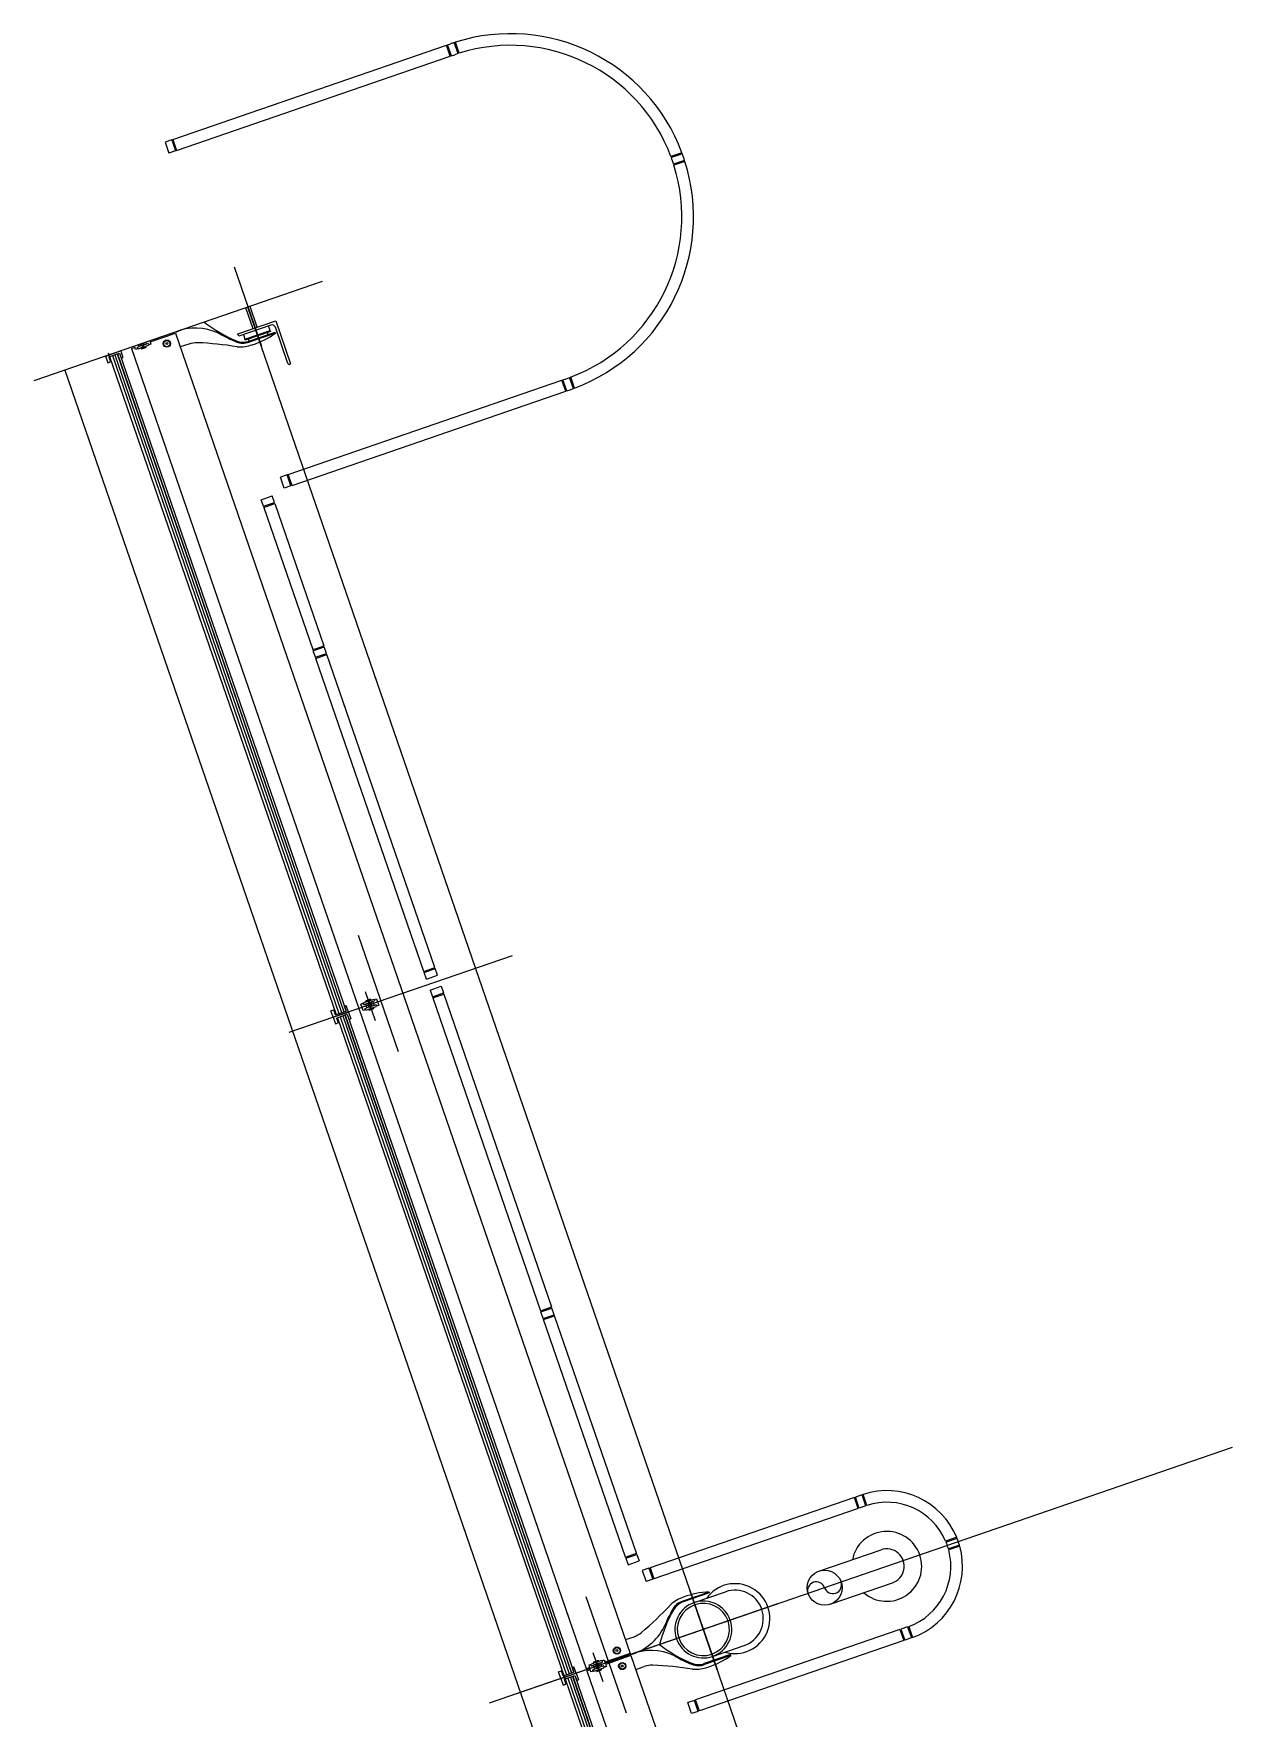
# Model space of a CAD drawing. Extents: x 809434 to 809707, y 818708 to 819364.
# Drawn here: x 809635.12 to 809640.26, y 818774.11 to 818781.34 of the extents above; entities that cross this region are included whole.
import ezdxf

# ---------------------------------------------------------------- set-up
doc = ezdxf.new("R2010")
doc.units = 0
for name, color, linetype in [('Level 2', 7, 'Continuous'), ('MAJ630__', 7, 'Continuous'), ('MAJ640__', 7, 'Continuous'), ('MAJ640__1', 7, 'Continuous'), ('MMH294_S', 7, 'Continuous')]:
    doc.layers.add(name, color=color, linetype=linetype)

msp = doc.modelspace()

# ---------------------------------------------------------------- linework, layer by layer
at = {"layer": 'Level 2'}
for p, q in [((809638.4844, 818774.7417), (809638.7508, 818774.8334)), ((809638.5332, 818774.5999), (809638.7997, 818774.6916))]:
    msp.add_line(p, q, dxfattribs=at)
msp.add_circle((809638.5088, 818774.6708), 0.075, dxfattribs=at)
for centre, radius, start, end in [((809638.7753, 818774.7625), 0.15, 229, 169), ((809638.7753, 818774.7625), 0.075, 288.99964, 109.00049), ((809638.4733, 818774.6586), 0.0375, 19, 199), ((809638.5443, 818774.683), 0.0375, 199, 19), ((809638.124, 818774.5383), 0.15, 253.4229, 144.5771)]:
    msp.add_arc(centre, radius, start, end, dxfattribs=at)
at = {"layer": 'MAJ630__'}
for p, q in [((809635.725, 818780.0527), (809637.6751, 818774.389)), ((809635.424, 818779.9543), (809635.4896, 818779.9769)), ((809635.4388, 818779.9515), (809635.4847, 818779.9673)), ((809635.4847, 818779.9673), (809636.4565, 818777.1449)), ((809635.4847, 818779.9673), (809635.492, 818779.946)), ((809635.4896, 818779.9769), (809635.4993, 818779.9485)), ((809635.2506, 818779.8946), (809639.1574, 818768.5484)), ((809635.424, 818779.9543), (809635.4338, 818779.926)), ((809635.4338, 818779.926), (809635.4461, 818779.9302)), ((809635.4388, 818779.9515), (809635.4461, 818779.9302)), ((809635.4421, 818779.9526), (809636.4139, 818777.1302)), ((809635.492, 818779.946), (809635.4993, 818779.9485)), ((809636.391, 818777.1461), (809636.4033, 818777.1504)), ((809636.4007, 818777.1178), (809636.391, 818777.1461)), ((809636.4106, 818777.1291), (809636.4033, 818777.1504)), ((809636.4492, 818777.1662), (809636.4565, 818777.1687)), ((809636.4565, 818777.1449), (809636.4492, 818777.1662)), ((809636.4663, 818777.1403), (809636.4565, 818777.1687)), ((809636.4007, 818777.1178), (809636.4663, 818777.1403)), ((809636.4007, 818777.1178), (809636.4663, 818777.1403)), ((809636.4007, 818777.1178), (809636.4105, 818777.0894)), ((809636.4105, 818777.0894), (809636.4228, 818777.0936)), ((809636.4106, 818777.1291), (809636.4565, 818777.1449)), ((809636.4155, 818777.1149), (809636.4614, 818777.1307)), ((809636.4155, 818777.1149), (809636.4228, 818777.0936)), ((809636.4188, 818777.1161), (809637.3905, 818774.294)), ((809636.4614, 818777.1307), (809637.4332, 818774.3083)), ((809636.4614, 818777.1307), (809636.4687, 818777.1094)), ((809636.4663, 818777.1403), (809636.476, 818777.112)), ((809636.4687, 818777.1094), (809636.476, 818777.112)), ((809637.949, 818774.6071), (809638.0843, 818774.6536)), ((809638.0285, 818774.3763), (809638.1637, 818774.4229)), ((809637.4259, 818774.3296), (809637.4332, 818774.3321)), ((809637.4332, 818774.3083), (809637.4259, 818774.3296)), ((809637.443, 818774.3038), (809637.4332, 818774.3321)), ((809637.6784, 818774.3795), (809639.6286, 818768.7159)), ((809637.3677, 818774.3096), (809637.38, 818774.3138)), ((809637.3775, 818774.2812), (809637.3677, 818774.3096)), ((809637.3775, 818774.2812), (809637.443, 818774.3038)), ((809637.3775, 818774.2812), (809637.443, 818774.3038)), ((809637.3775, 818774.2812), (809637.3872, 818774.2528)), ((809637.3873, 818774.2925), (809637.38, 818774.3138)), ((809637.3872, 818774.2528), (809637.3995, 818774.2571)), ((809637.3873, 818774.2925), (809637.4332, 818774.3083)), ((809637.3922, 818774.2784), (809637.4381, 818774.2942)), ((809637.3922, 818774.2784), (809637.3995, 818774.2571)), ((809637.3955, 818774.2795), (809638.3673, 818771.4571)), ((809637.4381, 818774.2942), (809637.4454, 818774.2729)), ((809637.4381, 818774.2941), (809638.4099, 818771.4718)), ((809637.443, 818774.3038), (809637.4527, 818774.2754)), ((809637.4454, 818774.2729), (809637.4527, 818774.2754))]:
    msp.add_line(p, q, dxfattribs=at)
for points in [[(809636.0393, 818780.0182), (809636.1521, 818780.0571), (809636.1534, 818780.0531)], [(809635.7821, 818780.0062), (809635.7453, 818779.9936)], [(809638.013, 818774.6524), (809638.0144, 818774.6485), (809637.9016, 818774.6096)], [(809637.6548, 818774.4481), (809637.6916, 818774.4608)], [(809637.6987, 818774.3204), (809637.7356, 818774.3331)], [(809638.1068, 818774.38), (809638.1055, 818774.384), (809637.9927, 818774.3451)]]:
    msp.add_lwpolyline(points, dxfattribs=at)
for centre, radius, start, end in [((809636.1973, 818780.5416), 0.5628, 231.63214, 248.03764), ((809635.9533, 818780.3271), 0.3393, 287.29394, 306.13928), ((809635.8147, 818779.9117), 0.1, 87.92155, 109), ((809635.7697, 818778.6723), 1.3402, 80.57421, 87.92155), ((809636.0148, 818780.0891), 0.075, 248.03764, 289), ((809635.9925, 818780.0141), 0.02, 260.57421, 267.60393), ((809635.9989, 818780.1664), 0.1724, 267.60393, 288.72489), ((809637.961, 818774.468), 0.1724, 109.2751, 130.39607), ((809638.024, 818774.3133), 0.3393, 91.86071, 110.70605), ((809638.124, 818774.5383), 0.122, 19, 109), ((809636.8606, 818775.5043), 1.3402, 310.07845, 317.42579), ((809638.3483, 818774.2945), 0.5628, 149.96236, 166.36786), ((809637.8622, 818774.584), 0.02, 130.39607, 137.42579), ((809637.926, 818774.5387), 0.075, 109, 149.96236), ((809637.9888, 818774.4917), 0.122, 19, 199), ((809637.9888, 818774.4917), 0.112, 19, 199), ((809638.124, 818774.5383), 0.122, 289, 19), ((809637.659, 818774.5553), 0.1, 289, 310.07845), ((809637.9888, 818774.4917), 0.122, 199, 19), ((809637.9888, 818774.4917), 0.112, 199, 19), ((809638.1507, 818774.8684), 0.5628, 231.63214, 248.03764), ((809637.7681, 818774.2386), 0.1, 87.92155, 109), ((809637.7231, 818772.9992), 1.3402, 80.57421, 87.92155), ((809637.9682, 818774.416), 0.075, 248.03764, 289), ((809637.9523, 818774.4933), 0.1724, 267.60393, 288.72489), ((809637.9067, 818774.654), 0.3393, 287.29394, 306.13928), ((809637.9459, 818774.341), 0.02, 260.57421, 267.60393)]:
    msp.add_arc(centre, radius, start, end, dxfattribs=at)
msp.add_open_spline([(809637.5517, 818774.3584), (809637.5517, 818774.3584), (809637.5517, 818774.3584), (809637.5518, 818774.3584), (809637.5518, 818774.3584), (809637.5519, 818774.3583), (809637.552, 818774.3583), (809637.552, 818774.3583), (809637.552, 818774.3583), (809637.5521, 818774.3582), (809637.5521, 818774.3582), (809637.5522, 818774.3582), (809637.5522, 818774.3581), (809637.5523, 818774.3581), (809637.5523, 818774.358), (809637.5523, 818774.358)], degree=3, dxfattribs=at)
at = {"layer": 'MAJ640__'}
for p, q in [((809635.9758, 818780.3377), (809636.0932, 818779.9968)), ((809636.0574, 818780.0717), (809636.0264, 818780.1617)), ((809636.0753, 818780.0779), (809636.0443, 818780.1679)), ((809635.6163, 818780.0152), (809635.725, 818780.0527)), ((809636.118, 818780.0548), (809636.1209, 818780.0463)), ((809635.5359, 818779.9875), (809635.5501, 818779.9924)), ((809635.5359, 818779.9875), (809637.486, 818774.3239)), ((809635.5534, 818779.983), (809635.5501, 818779.9924)), ((809635.5638, 818779.9866), (809635.5534, 818779.983)), ((809635.5613, 818779.9923), (809635.5689, 818779.995)), ((809635.5649, 818779.9856), (809635.6088, 818780.0008)), ((809635.5997, 818780.0056), (809635.5689, 818779.995)), ((809635.598, 818779.996), (809635.5763, 818779.9885)), ((809635.5773, 818779.9857), (809635.5763, 818779.9885)), ((809635.599, 818779.9932), (809635.5773, 818779.9857)), ((809635.5785, 818779.985), (809635.5773, 818779.9857)), ((809635.5779, 818779.9901), (809635.578, 818779.9896)), ((809635.5787, 818779.9893), (809635.578, 818779.9896)), ((809635.5785, 818779.985), (809635.5984, 818779.9919)), ((809635.5957, 818779.9952), (809635.596, 818779.9958)), ((809635.5958, 818779.9963), (809635.596, 818779.9958)), ((809635.599, 818779.9932), (809635.598, 818779.996)), ((809635.5984, 818779.9919), (809635.599, 818779.9932)), ((809635.6075, 818780.0082), (809635.5999, 818780.0056)), ((809635.6195, 818780.0058), (809635.6091, 818780.0022)), ((809635.6163, 818780.0152), (809635.6195, 818780.0058)), ((809636.0406, 818780.0187), (809636.0377, 818780.0271)), ((809635.4537, 818779.9566), (809636.4255, 818777.1342)), ((809635.465, 818779.9605), (809636.4369, 818777.1381)), ((809635.4745, 818779.9638), (809636.4463, 818777.1414)), ((809635.4752, 818779.964), (809636.447, 818777.1416)), ((809636.5307, 818777.1784), (809636.5203, 818777.1748)), ((809636.5301, 818777.1464), (809636.5203, 818777.1748)), ((809636.5405, 818777.15), (809636.5301, 818777.1464)), ((809636.538, 818777.1558), (809636.5456, 818777.1584)), ((809636.5707, 818777.1855), (809636.5399, 818777.1749)), ((809636.5408, 818777.1874), (809636.5625, 818777.1949)), ((809636.5414, 818777.1887), (809636.5408, 818777.1874)), ((809636.5418, 818777.1846), (809636.5408, 818777.1874)), ((809636.5613, 818777.1955), (809636.5414, 818777.1887)), ((809636.5416, 818777.1491), (809636.5855, 818777.1642)), ((809636.5418, 818777.1846), (809636.5635, 818777.1921)), ((809636.5437, 818777.1852), (809636.544, 818777.1843)), ((809636.5764, 818777.169), (809636.5456, 818777.1584)), ((809636.5747, 818777.1594), (809636.553, 818777.1519)), ((809636.554, 818777.1491), (809636.553, 818777.1519)), ((809636.5757, 818777.1566), (809636.554, 818777.1491)), ((809636.5552, 818777.1485), (809636.554, 818777.1491)), ((809636.5546, 818777.1535), (809636.5547, 818777.1531)), ((809636.5554, 818777.1528), (809636.5547, 818777.1531)), ((809636.5552, 818777.1485), (809636.5751, 818777.1553)), ((809636.5613, 818777.1955), (809636.5625, 818777.1949)), ((809636.5616, 818777.1914), (809636.5619, 818777.1905)), ((809636.5635, 818777.1921), (809636.5625, 818777.1949)), ((809636.5709, 818777.1856), (809636.5785, 818777.1882)), ((809636.5724, 818777.1586), (809636.5727, 818777.1593)), ((809636.5725, 818777.1597), (809636.5727, 818777.1593)), ((809636.5757, 818777.1566), (809636.5747, 818777.1594)), ((809636.5751, 818777.1553), (809636.5757, 818777.1566)), ((809636.576, 818777.194), (809636.5865, 818777.1976)), ((809636.5842, 818777.1717), (809636.5766, 818777.1691)), ((809636.5962, 818777.1692), (809636.5858, 818777.1656)), ((809636.5865, 818777.1976), (809636.5962, 818777.1692)), ((809636.4304, 818777.12), (809637.4022, 818774.2977)), ((809636.4417, 818777.1239), (809637.4136, 818774.3016)), ((809636.4512, 818777.1272), (809637.423, 818774.3048)), ((809636.4519, 818777.1274), (809637.4237, 818774.3051)), ((809637.486, 818774.3239), (809637.5003, 818774.3288)), ((809637.5074, 818774.3418), (809637.497, 818774.3382)), ((809637.497, 818774.3382), (809637.5003, 818774.3288)), ((809637.5474, 818774.349), (809637.5166, 818774.3384)), ((809637.5175, 818774.3508), (809637.5392, 818774.3583)), ((809637.5181, 818774.3521), (809637.5175, 818774.3508)), ((809637.5185, 818774.348), (809637.5175, 818774.3508)), ((809637.538, 818774.359), (809637.5181, 818774.3521)), ((809637.5183, 818774.3125), (809637.5622, 818774.3277)), ((809637.5185, 818774.348), (809637.5402, 818774.3555)), ((809637.5204, 818774.3487), (809637.5207, 818774.3477)), ((809637.5531, 818774.3324), (809637.5223, 818774.3218)), ((809637.538, 818774.359), (809637.5392, 818774.3583)), ((809637.5383, 818774.3548), (809637.5387, 818774.3539)), ((809637.5402, 818774.3555), (809637.5392, 818774.3583)), ((809637.5476, 818774.349), (809637.5552, 818774.3517)), ((809637.5528, 818774.3574), (809637.5632, 818774.361)), ((809637.5609, 818774.3351), (809637.5533, 818774.3325)), ((809637.5729, 818774.3327), (809637.5625, 818774.3291)), ((809637.5632, 818774.361), (809637.5664, 818774.3516)), ((809637.6751, 818774.389), (809637.5664, 818774.3516)), ((809637.6784, 818774.3795), (809637.5697, 818774.3421)), ((809637.5697, 818774.3421), (809637.5729, 818774.3327)), ((809637.4071, 818774.2835), (809638.3789, 818771.4611)), ((809637.4184, 818774.2874), (809638.3903, 818771.465)), ((809637.4279, 818774.2906), (809638.3997, 818771.4683)), ((809637.4286, 818774.2909), (809638.4004, 818771.4685)), ((809637.4893, 818774.3144), (809637.5035, 818774.3193)), ((809637.4893, 818774.3144), (809639.4395, 818768.6508)), ((809637.5068, 818774.3099), (809637.5035, 818774.3193)), ((809637.5172, 818774.3135), (809637.5068, 818774.3099)), ((809637.5148, 818774.3192), (809637.5223, 818774.3218)), ((809637.5515, 818774.3229), (809637.5297, 818774.3154)), ((809637.5307, 818774.3126), (809637.5297, 818774.3154)), ((809637.5524, 818774.32), (809637.5307, 818774.3126)), ((809637.532, 818774.3119), (809637.5307, 818774.3126)), ((809637.5313, 818774.317), (809637.5314, 818774.3165)), ((809637.5321, 818774.3162), (809637.5314, 818774.3165)), ((809637.532, 818774.3119), (809637.5518, 818774.3188)), ((809637.5491, 818774.3221), (809637.5494, 818774.3227)), ((809637.5492, 818774.3232), (809637.5494, 818774.3227)), ((809637.5524, 818774.32), (809637.5515, 818774.3229)), ((809637.5518, 818774.3188), (809637.5524, 818774.32))]:
    msp.add_line(p, q, dxfattribs=at)
for points in [[(809635.9959, 818780.04), (809635.9926, 818780.0494), (809636.1543, 818780.1051), (809636.2179, 818779.9206), (809636.2131, 818779.919)], [(809636.134, 818780.0875), (809635.9959, 818780.04)], [(809636.0157, 818780.0468), (809636.0226, 818780.0267), (809636.1304, 818780.0638), (809636.1235, 818780.0839)], [(809636.1534, 818780.0531), (809636.0406, 818780.0142)], [(809636.2068, 818779.9221), (809636.153, 818780.0782)], [(809636.575, 818777.1949), (809636.531, 818777.1798)], [(809638.013, 818774.6524), (809637.9002, 818774.6136)], [(809637.5517, 818774.3584), (809637.5077, 818774.3432)], [(809638.1068, 818774.38), (809637.994, 818774.3411)]]:
    msp.add_lwpolyline(points, dxfattribs=at)
msp.add_lwpolyline([(809636.1304, 818780.0638), (809636.1319, 818780.0596), (809636.0241, 818780.0225), (809636.0226, 818780.0267)], close=True, dxfattribs=at)
for centre, radius in [((809635.6875, 818780.008), 0.0155), ((809635.6875, 818780.008), 0.0135), ((809635.6875, 818780.008), 0.0042), ((809636.5583, 818777.172), 0.006), ((809637.6181, 818774.4011), 0.0155), ((809637.6181, 818774.4011), 0.0135), ((809637.6181, 818774.4011), 0.0042), ((809637.6409, 818774.3349), 0.0155), ((809637.6409, 818774.3349), 0.0135), ((809637.6409, 818774.3349), 0.0042)]:
    msp.add_circle(centre, radius, dxfattribs=at)
for centre, radius, start, end in [((809635.8109, 818779.844), 0.2307, 64.76877, 112.32268), ((809635.661, 818780.2795), 0.2307, 285.67731, 292.32268), ((809635.9028, 818780.0337), 0.02, 59.89592, 71.32459), ((809636.1973, 818780.5416), 0.567, 239.89592, 248.03764), ((809636.1388, 818780.0733), 0.015, 19, 109), ((809635.5816, 818780.0086), 0.0095, 198.99991, 252.81736), ((809635.5816, 818780.0086), 0.006, 198.99986, 19.00013), ((809635.5816, 818780.0086), 0.0109, 281.1265, 296.87349), ((809635.5816, 818780.0086), 0.0095, 326.69488, 19.00008), ((809636.0148, 818780.0891), 0.0792, 248.03764, 289), ((809636.2115, 818779.9237), 0.005, 199, 289), ((809636.5583, 818777.172), 0.0095, 145.18264, 252.81736), ((809636.5583, 818777.172), 0.0109, 101.1265, 116.87349), ((809636.5583, 818777.172), 0.0109, 281.1265, 296.87349), ((809636.5583, 818777.172), 0.0095, 326.69488, 71.30512), ((809638.3483, 818774.2945), 0.567, 149.96236, 158.10407), ((809637.926, 818774.5387), 0.0792, 109, 149.96236), ((809637.6144, 818774.6063), 0.2307, 285.67731, 333.23123), ((809637.8036, 818774.5134), 0.02, 326.67541, 338.10407), ((809637.7643, 818774.1709), 0.2307, 64.76877, 112.32268), ((809637.535, 818774.3354), 0.0095, 145.18264, 198.99991), ((809637.535, 818774.3354), 0.0095, 198.99991, 252.81736), ((809637.535, 818774.3354), 0.006, 19.00013, 198.99986), ((809637.535, 818774.3354), 0.006, 198.99986, 19.00013), ((809637.535, 818774.3354), 0.0109, 101.1265, 116.87349), ((809637.535, 818774.3354), 0.0095, 19.00008, 71.30512), ((809637.535, 818774.3354), 0.0095, 326.69488, 19.00008), ((809637.7643, 818774.1709), 0.2307, 105.67731, 112.32268), ((809637.6144, 818774.6063), 0.2307, 285.67731, 292.32268), ((809637.8562, 818774.3606), 0.02, 59.89592, 71.32459), ((809638.1507, 818774.8684), 0.567, 239.89592, 248.03764), ((809637.9682, 818774.416), 0.0792, 248.03764, 289), ((809637.535, 818774.3354), 0.0109, 281.1265, 296.87349)]:
    msp.add_arc(centre, radius, start, end, dxfattribs=at)
for points, degree in [([(809635.561, 818779.9916), (809635.561, 818779.9916), (809635.561, 818779.9916), (809635.5609, 818779.9917), (809635.5609, 818779.9918), (809635.561, 818779.992), (809635.561, 818779.9921), (809635.5611, 818779.9922), (809635.5611, 818779.9922), (809635.5612, 818779.9923), (809635.5613, 818779.9923), (809635.5613, 818779.9923), (809635.5613, 818779.9923), (809635.5613, 818779.9923)], 3), ([(809635.561, 818779.9916), (809635.561, 818779.9916), (809635.561, 818779.9915), (809635.561, 818779.9915), (809635.561, 818779.9915), (809635.561, 818779.9914), (809635.561, 818779.9914), (809635.561, 818779.9914)], 3), ([(809635.5642, 818779.986), (809635.5638, 818779.9865), (809635.5634, 818779.987), (809635.5628, 818779.988), (809635.5625, 818779.9885), (809635.5619, 818779.9895), (809635.5617, 818779.9899), (809635.5613, 818779.9908), (809635.5612, 818779.9911), (809635.561, 818779.9914)], 3), ([(809635.5649, 818779.9856), (809635.5648, 818779.9856), (809635.5648, 818779.9856), (809635.5647, 818779.9856), (809635.5647, 818779.9856), (809635.5646, 818779.9857), (809635.5646, 818779.9857), (809635.5645, 818779.9857), (809635.5645, 818779.9857), (809635.5644, 818779.9858), (809635.5644, 818779.9858), (809635.5643, 818779.9858), (809635.5643, 818779.9859), (809635.5642, 818779.9859), (809635.5642, 818779.986), (809635.5642, 818779.986)], 3), ([(809635.5651, 818780.0029), (809635.5655, 818780.0019), (809635.5659, 818780.0009), (809635.5668, 818779.9989), (809635.5673, 818779.998), (809635.5681, 818779.9967), (809635.5684, 818779.9962), (809635.5687, 818779.9956), (809635.5688, 818779.9953), (809635.5689, 818779.9951), (809635.5689, 818779.995), (809635.5689, 818779.995)], 3), ([(809635.5785, 818779.9996), (809635.5787, 818779.9995), (809635.5789, 818779.9994), (809635.5793, 818779.9993), (809635.5795, 818779.9992), (809635.5798, 818779.9991), (809635.5799, 818779.9991), (809635.5799, 818779.9991), (809635.58, 818779.9991), (809635.58, 818779.9991)], 3), ([(809635.58, 818779.9991), (809635.5817, 818779.9985), (809635.5837, 818779.9978)], 2), ([(809635.5865, 818779.9988), (809635.5876, 818780.0005), (809635.5886, 818780.002)], 2), ([(809635.5886, 818780.002), (809635.5886, 818780.0021), (809635.5887, 818780.0021), (809635.5887, 818780.0022), (809635.5888, 818780.0022), (809635.5889, 818780.0025), (809635.589, 818780.0026), (809635.5893, 818780.003), (809635.5894, 818780.0032), (809635.5895, 818780.0033)], 3), ([(809635.5999, 818780.0056), (809635.5999, 818780.0056), (809635.5999, 818780.0056), (809635.5998, 818780.0058), (809635.5997, 818780.006), (809635.5996, 818780.0066), (809635.5996, 818780.007), (809635.5994, 818780.0082), (809635.5992, 818780.0092), (809635.5988, 818780.0115), (809635.5985, 818780.0127), (809635.5981, 818780.014), (809635.598, 818780.0141), (809635.598, 818780.0142)], 3), ([(809635.5999, 818780.0056), (809635.5998, 818780.0056), (809635.5998, 818780.0056), (809635.5997, 818780.0056)], 2), ([(809635.6075, 818780.0082), (809635.6075, 818780.0082), (809635.6075, 818780.0082), (809635.6075, 818780.0082), (809635.6075, 818780.0082), (809635.6076, 818780.0083), (809635.6077, 818780.0083), (809635.6078, 818780.0083), (809635.6079, 818780.0082), (809635.608, 818780.0082), (809635.6081, 818780.0081), (809635.6082, 818780.008), (809635.6082, 818780.0079), (809635.6082, 818780.0079)], 3), ([(809635.6083, 818780.0077), (809635.6083, 818780.0077), (809635.6083, 818780.0077), (809635.6083, 818780.0078), (809635.6082, 818780.0078), (809635.6082, 818780.0078), (809635.6082, 818780.0078), (809635.6082, 818780.0079)], 3), ([(809635.6083, 818780.0077), (809635.6084, 818780.0073), (809635.6085, 818780.007), (809635.6087, 818780.0061), (809635.6088, 818780.0056), (809635.6089, 818780.0045), (809635.609, 818780.0039), (809635.6091, 818780.0027), (809635.6091, 818780.0021), (809635.6091, 818780.0015)], 3), ([(809635.6091, 818780.0015), (809635.6091, 818780.0014), (809635.6091, 818780.0014), (809635.6091, 818780.0013), (809635.6091, 818780.0012), (809635.6091, 818780.0011), (809635.6091, 818780.0011), (809635.609, 818780.0011), (809635.609, 818780.001), (809635.609, 818780.001), (809635.609, 818780.0009), (809635.609, 818780.0009), (809635.6089, 818780.0008), (809635.6089, 818780.0008), (809635.6089, 818780.0008), (809635.6088, 818780.0008)], 3), ([(809636.5307, 818777.1791), (809636.5307, 818777.1791), (809636.5307, 818777.1792), (809636.5307, 818777.1793), (809636.5307, 818777.1793), (809636.5307, 818777.1794), (809636.5307, 818777.1794), (809636.5308, 818777.1795), (809636.5308, 818777.1795), (809636.5308, 818777.1796), (809636.5308, 818777.1796), (809636.5309, 818777.1797), (809636.5309, 818777.1797), (809636.5309, 818777.1798), (809636.531, 818777.1798), (809636.531, 818777.1798)], 3), ([(809636.5315, 818777.1729), (809636.5314, 818777.1732), (809636.5313, 818777.1736), (809636.5311, 818777.1744), (809636.531, 818777.175), (809636.5309, 818777.1761), (809636.5308, 818777.1767), (809636.5307, 818777.1778), (809636.5307, 818777.1785), (809636.5307, 818777.1791)], 3), ([(809636.5315, 818777.1729), (809636.5315, 818777.1729), (809636.5315, 818777.1729), (809636.5316, 818777.1728), (809636.5316, 818777.1728), (809636.5316, 818777.1727), (809636.5316, 818777.1727), (809636.5316, 818777.1727)], 3), ([(809636.5323, 818777.1723), (809636.5323, 818777.1723), (809636.5323, 818777.1723), (809636.5323, 818777.1723), (809636.5323, 818777.1723), (809636.5322, 818777.1723), (809636.5321, 818777.1723), (809636.532, 818777.1723), (809636.532, 818777.1723), (809636.5318, 818777.1724), (809636.5318, 818777.1724), (809636.5316, 818777.1726), (809636.5316, 818777.1726), (809636.5316, 818777.1727)], 3), ([(809636.5323, 818777.1723), (809636.533, 818777.1726), (809636.5336, 818777.1728), (809636.5352, 818777.1733), (809636.5362, 818777.1737), (809636.5377, 818777.1742), (809636.5383, 818777.1744), (809636.5393, 818777.1747), (809636.5396, 818777.1748), (809636.5399, 818777.1749)], 3), ([(809636.5323, 818777.1723), (809636.5332, 818777.1726), (809636.5341, 818777.1729), (809636.535, 818777.1732), (809636.5362, 818777.1737), (809636.5375, 818777.1741), (809636.5388, 818777.1746), (809636.5392, 818777.1747), (809636.5396, 818777.1748), (809636.5399, 818777.1749)], 3), ([(809636.5377, 818777.155), (809636.5377, 818777.1551), (809636.5377, 818777.1551), (809636.5376, 818777.1552), (809636.5376, 818777.1553), (809636.5377, 818777.1554), (809636.5377, 818777.1555), (809636.5378, 818777.1556), (809636.5378, 818777.1557), (809636.5379, 818777.1557), (809636.538, 818777.1558), (809636.538, 818777.1558), (809636.538, 818777.1558), (809636.538, 818777.1558)], 3), ([(809636.5377, 818777.155), (809636.5377, 818777.155), (809636.5377, 818777.155), (809636.5377, 818777.155), (809636.5377, 818777.1549), (809636.5377, 818777.1549), (809636.5377, 818777.1549), (809636.5377, 818777.1548)], 3), ([(809636.5409, 818777.1495), (809636.5405, 818777.1499), (809636.5401, 818777.1504), (809636.5395, 818777.1514), (809636.5392, 818777.1519), (809636.5386, 818777.1529), (809636.5384, 818777.1534), (809636.538, 818777.1542), (809636.5379, 818777.1545), (809636.5377, 818777.1548)], 3), ([(809636.5399, 818777.1749), (809636.5399, 818777.1749), (809636.54, 818777.1749), (809636.54, 818777.1748), (809636.5401, 818777.1746), (809636.5402, 818777.174), (809636.5403, 818777.1736), (809636.5404, 818777.1724), (809636.5406, 818777.1713), (809636.541, 818777.1691), (809636.5413, 818777.1679), (809636.5421, 818777.1656), (809636.5425, 818777.1645), (809636.5435, 818777.1624), (809636.544, 818777.1614), (809636.5448, 818777.1601), (809636.5451, 818777.1596), (809636.5454, 818777.159), (809636.5455, 818777.1588), (809636.5456, 818777.1585), (809636.5456, 818777.1585), (809636.5456, 818777.1584)], 3), ([(809636.5416, 818777.1491), (809636.5415, 818777.1491), (809636.5415, 818777.1491), (809636.5414, 818777.1491), (809636.5414, 818777.1491), (809636.5413, 818777.1491), (809636.5413, 818777.1491), (809636.5412, 818777.1492), (809636.5412, 818777.1492), (809636.5411, 818777.1492), (809636.5411, 818777.1492), (809636.541, 818777.1493), (809636.541, 818777.1493), (809636.5409, 818777.1494), (809636.5409, 818777.1494), (809636.5409, 818777.1495)], 3), ([(809636.5512, 818777.1785), (809636.5512, 818777.1785), (809636.5512, 818777.1785), (809636.5511, 818777.1784), (809636.551, 818777.1783), (809636.5509, 818777.1781), (809636.5508, 818777.1779), (809636.5505, 818777.1776), (809636.5504, 818777.1774), (809636.5503, 818777.1772)], 3), ([(809636.5533, 818777.1818), (809636.5522, 818777.18), (809636.5512, 818777.1785)], 2), ([(809636.5552, 818777.163), (809636.5554, 818777.1629), (809636.5556, 818777.1629), (809636.556, 818777.1627), (809636.5562, 818777.1627), (809636.5565, 818777.1626), (809636.5566, 818777.1625), (809636.5566, 818777.1625), (809636.5567, 818777.1625), (809636.5567, 818777.1625)], 3), ([(809636.5598, 818777.1815), (809636.5581, 818777.1821), (809636.5561, 818777.1827)], 2), ([(809636.5567, 818777.1625), (809636.5584, 818777.1619), (809636.5604, 818777.1613)], 2), ([(809636.5613, 818777.181), (809636.5611, 818777.1811), (809636.5609, 818777.1811), (809636.5605, 818777.1813), (809636.5603, 818777.1813), (809636.56, 818777.1814), (809636.56, 818777.1815), (809636.5599, 818777.1815), (809636.5598, 818777.1815), (809636.5598, 818777.1815)], 3), ([(809636.5632, 818777.1622), (809636.5643, 818777.164), (809636.5653, 818777.1655)], 2), ([(809636.5653, 818777.1655), (809636.5654, 818777.1655), (809636.5654, 818777.1655), (809636.5654, 818777.1656), (809636.5655, 818777.1657), (809636.5656, 818777.1659), (809636.5657, 818777.1661), (809636.566, 818777.1664), (809636.5661, 818777.1666), (809636.5662, 818777.1668)], 3), ([(809636.5707, 818777.1855), (809636.5708, 818777.1856), (809636.5708, 818777.1856), (809636.5709, 818777.1856)], 2), ([(809636.5707, 818777.1855), (809636.5708, 818777.1856), (809636.5708, 818777.1856), (809636.5709, 818777.1856)], 2), ([(809636.5766, 818777.1691), (809636.5766, 818777.1691), (809636.5766, 818777.1691), (809636.5765, 818777.1692), (809636.5764, 818777.1694), (809636.5763, 818777.17), (809636.5763, 818777.1704), (809636.5761, 818777.1717), (809636.5759, 818777.1727), (809636.5755, 818777.1749), (809636.5752, 818777.1761), (809636.5744, 818777.1784), (809636.574, 818777.1796), (809636.573, 818777.1816), (809636.5725, 818777.1826), (809636.5717, 818777.1839), (809636.5714, 818777.1844), (809636.5711, 818777.185), (809636.571, 818777.1852), (809636.5709, 818777.1855), (809636.5709, 818777.1855), (809636.5709, 818777.1856)], 3), ([(809636.575, 818777.1949), (809636.575, 818777.1949), (809636.575, 818777.195), (809636.5751, 818777.1949), (809636.5751, 818777.1949), (809636.5752, 818777.1949), (809636.5752, 818777.1949), (809636.5753, 818777.1948), (809636.5753, 818777.1948), (809636.5754, 818777.1948), (809636.5754, 818777.1948), (809636.5755, 818777.1947), (809636.5755, 818777.1947), (809636.5756, 818777.1946), (809636.5756, 818777.1946), (809636.5756, 818777.1945)], 3), ([(809636.5756, 818777.1945), (809636.576, 818777.1941), (809636.5764, 818777.1936), (809636.577, 818777.1926), (809636.5773, 818777.1921), (809636.5779, 818777.1911), (809636.5781, 818777.1906), (809636.5785, 818777.1898), (809636.5786, 818777.1895), (809636.5788, 818777.1892)], 3), ([(809636.5766, 818777.1691), (809636.5765, 818777.169), (809636.5765, 818777.169), (809636.5764, 818777.169)], 2), ([(809636.5788, 818777.189), (809636.5789, 818777.1889), (809636.5789, 818777.1889), (809636.5789, 818777.1888), (809636.5789, 818777.1887), (809636.5788, 818777.1886), (809636.5788, 818777.1885), (809636.5787, 818777.1884), (809636.5787, 818777.1883), (809636.5786, 818777.1883), (809636.5785, 818777.1882), (809636.5785, 818777.1882), (809636.5785, 818777.1882), (809636.5785, 818777.1882)], 3), ([(809636.5788, 818777.189), (809636.5788, 818777.189), (809636.5788, 818777.189), (809636.5788, 818777.189), (809636.5788, 818777.1891), (809636.5788, 818777.1891), (809636.5788, 818777.1892), (809636.5788, 818777.1892)], 3), ([(809636.5842, 818777.1717), (809636.5842, 818777.1717), (809636.5842, 818777.1717), (809636.5842, 818777.1717), (809636.5842, 818777.1717), (809636.5843, 818777.1717), (809636.5844, 818777.1717), (809636.5845, 818777.1717), (809636.5846, 818777.1717), (809636.5847, 818777.1716), (809636.5848, 818777.1716), (809636.5849, 818777.1714), (809636.5849, 818777.1714), (809636.5849, 818777.1713)], 3), ([(809636.585, 818777.1711), (809636.585, 818777.1711), (809636.585, 818777.1712), (809636.585, 818777.1712), (809636.585, 818777.1712), (809636.5849, 818777.1713), (809636.5849, 818777.1713), (809636.5849, 818777.1713)], 3), ([(809636.585, 818777.1711), (809636.5851, 818777.1708), (809636.5852, 818777.1704), (809636.5854, 818777.1696), (809636.5855, 818777.169), (809636.5857, 818777.1679), (809636.5857, 818777.1673), (809636.5858, 818777.1662), (809636.5858, 818777.1656), (809636.5858, 818777.1649)], 3), ([(809636.5858, 818777.1649), (809636.5858, 818777.1649), (809636.5858, 818777.1648), (809636.5858, 818777.1647), (809636.5858, 818777.1647), (809636.5858, 818777.1646), (809636.5858, 818777.1646), (809636.5858, 818777.1645), (809636.5857, 818777.1645), (809636.5857, 818777.1644), (809636.5857, 818777.1644), (809636.5857, 818777.1643), (809636.5856, 818777.1643), (809636.5856, 818777.1642), (809636.5856, 818777.1642), (809636.5855, 818777.1642)], 3), ([(809637.5074, 818774.3425), (809637.5074, 818774.3426), (809637.5074, 818774.3426), (809637.5074, 818774.3427), (809637.5074, 818774.3428), (809637.5074, 818774.3429), (809637.5074, 818774.3429), (809637.5075, 818774.343), (809637.5075, 818774.343), (809637.5075, 818774.343), (809637.5075, 818774.3431), (809637.5076, 818774.3431), (809637.5076, 818774.3432), (809637.5076, 818774.3432), (809637.5077, 818774.3432), (809637.5077, 818774.3432)], 3), ([(809637.5082, 818774.3364), (809637.5081, 818774.3367), (809637.508, 818774.337), (809637.5078, 818774.3379), (809637.5077, 818774.3384), (809637.5076, 818774.3395), (809637.5075, 818774.3401), (809637.5074, 818774.3413), (809637.5074, 818774.3419), (809637.5074, 818774.3425)], 3), ([(809637.5082, 818774.3364), (809637.5082, 818774.3363), (809637.5082, 818774.3363), (809637.5083, 818774.3362), (809637.5083, 818774.3362), (809637.5083, 818774.3362), (809637.5083, 818774.3362), (809637.5083, 818774.3362)], 3), ([(809637.5091, 818774.3358), (809637.5091, 818774.3358), (809637.5091, 818774.3358), (809637.509, 818774.3358), (809637.509, 818774.3358), (809637.5089, 818774.3357), (809637.5089, 818774.3357), (809637.5087, 818774.3358), (809637.5087, 818774.3358), (809637.5085, 818774.3358), (809637.5085, 818774.3359), (809637.5084, 818774.336), (809637.5083, 818774.3361), (809637.5083, 818774.3362)], 3), ([(809637.5091, 818774.3358), (809637.5097, 818774.336), (809637.5103, 818774.3362), (809637.5119, 818774.3368), (809637.5129, 818774.3371), (809637.5144, 818774.3376), (809637.515, 818774.3378), (809637.516, 818774.3382), (809637.5163, 818774.3383), (809637.5166, 818774.3384)], 3), ([(809637.5091, 818774.3358), (809637.5099, 818774.3361), (809637.5108, 818774.3364), (809637.5117, 818774.3367), (809637.5129, 818774.3371), (809637.5142, 818774.3376), (809637.5155, 818774.338), (809637.5159, 818774.3381), (809637.5163, 818774.3383), (809637.5166, 818774.3384)], 3), ([(809637.5166, 818774.3384), (809637.5167, 818774.3384), (809637.5167, 818774.3384), (809637.5167, 818774.3382), (809637.5168, 818774.338), (809637.5169, 818774.3374), (809637.517, 818774.337), (809637.5171, 818774.3358), (809637.5173, 818774.3348), (809637.5177, 818774.3325), (809637.518, 818774.3313), (809637.5184, 818774.33), (809637.5185, 818774.3299), (809637.5185, 818774.3298)], 3), ([(809637.5185, 818774.3298), (809637.5189, 818774.3288), (809637.5193, 818774.3278), (809637.5202, 818774.3258), (809637.5207, 818774.3249), (809637.5215, 818774.3236), (809637.5218, 818774.3231), (809637.5221, 818774.3224), (809637.5222, 818774.3222), (809637.5223, 818774.322), (809637.5223, 818774.3219), (809637.5223, 818774.3218)], 3), ([(809637.5279, 818774.342), (809637.5279, 818774.342), (809637.5279, 818774.3419), (809637.5278, 818774.3419), (809637.5278, 818774.3418), (809637.5276, 818774.3415), (809637.5275, 818774.3414), (809637.5273, 818774.341), (809637.5271, 818774.3408), (809637.527, 818774.3407)], 3), ([(809637.53, 818774.3452), (809637.5289, 818774.3435), (809637.5279, 818774.342)], 2), ([(809637.5365, 818774.3449), (809637.5348, 818774.3455), (809637.5328, 818774.3462)], 2), ([(809637.538, 818774.3444), (809637.5378, 818774.3445), (809637.5376, 818774.3446), (809637.5372, 818774.3447), (809637.537, 818774.3448), (809637.5368, 818774.3449), (809637.5367, 818774.3449), (809637.5366, 818774.3449), (809637.5365, 818774.3449), (809637.5365, 818774.3449)], 3), ([(809637.5399, 818774.3257), (809637.541, 818774.3274), (809637.542, 818774.3289)], 2), ([(809637.542, 818774.3289), (809637.5421, 818774.3289), (809637.5421, 818774.329), (809637.5421, 818774.329), (809637.5422, 818774.3291), (809637.5423, 818774.3293), (809637.5424, 818774.3295), (809637.5427, 818774.3299), (809637.5428, 818774.3301), (809637.5429, 818774.3302)], 3), ([(809637.5474, 818774.349), (809637.5475, 818774.349), (809637.5475, 818774.349), (809637.5476, 818774.349)], 2), ([(809637.5474, 818774.349), (809637.5475, 818774.349), (809637.5475, 818774.349), (809637.5476, 818774.349)], 2), ([(809637.5514, 818774.3411), (809637.551, 818774.3421), (809637.5506, 818774.3431), (809637.5497, 818774.3451), (809637.5492, 818774.346), (809637.5484, 818774.3473), (809637.5482, 818774.3478), (809637.5478, 818774.3484), (809637.5477, 818774.3487), (809637.5476, 818774.3489), (809637.5476, 818774.349), (809637.5476, 818774.349)], 3), ([(809637.5533, 818774.3325), (809637.5533, 818774.3325), (809637.5533, 818774.3325), (809637.5532, 818774.3327), (809637.5531, 818774.3329), (809637.553, 818774.3335), (809637.553, 818774.3338), (809637.5528, 818774.3351), (809637.5526, 818774.3361), (809637.5522, 818774.3384), (809637.5519, 818774.3396), (809637.5515, 818774.3409), (809637.5514, 818774.341), (809637.5514, 818774.3411)], 3), ([(809637.5523, 818774.358), (809637.5527, 818774.3575), (809637.5531, 818774.357), (809637.5537, 818774.356), (809637.554, 818774.3555), (809637.5546, 818774.3546), (809637.5548, 818774.3541), (809637.5552, 818774.3533), (809637.5554, 818774.3529), (809637.5555, 818774.3526)], 3), ([(809637.5533, 818774.3325), (809637.5532, 818774.3325), (809637.5532, 818774.3325), (809637.5531, 818774.3324)], 2), ([(809637.5555, 818774.3524), (809637.5556, 818774.3524), (809637.5556, 818774.3524), (809637.5556, 818774.3523), (809637.5556, 818774.3522), (809637.5555, 818774.352), (809637.5555, 818774.352), (809637.5554, 818774.3518), (809637.5554, 818774.3518), (809637.5553, 818774.3517), (809637.5552, 818774.3517), (809637.5552, 818774.3517), (809637.5552, 818774.3517), (809637.5552, 818774.3517)], 3), ([(809637.5555, 818774.3524), (809637.5555, 818774.3524), (809637.5555, 818774.3525), (809637.5555, 818774.3525), (809637.5555, 818774.3525), (809637.5555, 818774.3526), (809637.5555, 818774.3526), (809637.5555, 818774.3526)], 3), ([(809637.5609, 818774.3351), (809637.5609, 818774.3351), (809637.5609, 818774.3351), (809637.5609, 818774.3351), (809637.5609, 818774.3351), (809637.561, 818774.3351), (809637.5611, 818774.3351), (809637.5612, 818774.3351), (809637.5613, 818774.3351), (809637.5614, 818774.335), (809637.5615, 818774.335), (809637.5616, 818774.3349), (809637.5616, 818774.3348), (809637.5616, 818774.3347)], 3), ([(809637.5617, 818774.3345), (809637.5617, 818774.3346), (809637.5617, 818774.3346), (809637.5617, 818774.3346), (809637.5617, 818774.3347), (809637.5616, 818774.3347), (809637.5616, 818774.3347), (809637.5616, 818774.3347)], 3), ([(809637.5617, 818774.3345), (809637.5618, 818774.3342), (809637.5619, 818774.3339), (809637.5621, 818774.333), (809637.5622, 818774.3325), (809637.5624, 818774.3314), (809637.5624, 818774.3308), (809637.5625, 818774.3296), (809637.5625, 818774.329), (809637.5625, 818774.3284)], 3), ([(809637.5625, 818774.3284), (809637.5625, 818774.3283), (809637.5625, 818774.3283), (809637.5625, 818774.3282), (809637.5625, 818774.3281), (809637.5625, 818774.328), (809637.5625, 818774.328), (809637.5625, 818774.3279), (809637.5624, 818774.3279), (809637.5624, 818774.3279), (809637.5624, 818774.3278), (809637.5624, 818774.3278), (809637.5623, 818774.3277), (809637.5623, 818774.3277), (809637.5623, 818774.3277), (809637.5622, 818774.3277)], 3), ([(809637.5144, 818774.3185), (809637.5144, 818774.3185), (809637.5144, 818774.3185), (809637.5143, 818774.3186), (809637.5143, 818774.3187), (809637.5144, 818774.3189), (809637.5144, 818774.3189), (809637.5145, 818774.3191), (809637.5145, 818774.3191), (809637.5146, 818774.3192), (809637.5147, 818774.3192), (809637.5148, 818774.3192), (809637.5148, 818774.3192), (809637.5148, 818774.3192)], 3), ([(809637.5144, 818774.3185), (809637.5144, 818774.3185), (809637.5144, 818774.3184), (809637.5144, 818774.3184), (809637.5144, 818774.3184), (809637.5144, 818774.3183), (809637.5144, 818774.3183), (809637.5144, 818774.3183)], 3), ([(809637.5176, 818774.3129), (809637.5172, 818774.3134), (809637.5169, 818774.3139), (809637.5162, 818774.3149), (809637.5159, 818774.3154), (809637.5153, 818774.3163), (809637.5151, 818774.3168), (809637.5147, 818774.3176), (809637.5146, 818774.318), (809637.5144, 818774.3183)], 3), ([(809637.5183, 818774.3125), (809637.5182, 818774.3125), (809637.5182, 818774.3125), (809637.5181, 818774.3125), (809637.5181, 818774.3125), (809637.518, 818774.3126), (809637.518, 818774.3126), (809637.5179, 818774.3126), (809637.5179, 818774.3126), (809637.5178, 818774.3127), (809637.5178, 818774.3127), (809637.5177, 818774.3127), (809637.5177, 818774.3128), (809637.5176, 818774.3128), (809637.5176, 818774.3129), (809637.5176, 818774.3129)], 3), ([(809637.5319, 818774.3264), (809637.5321, 818774.3264), (809637.5323, 818774.3263), (809637.5327, 818774.3262), (809637.5329, 818774.3261), (809637.5332, 818774.326), (809637.5333, 818774.326), (809637.5334, 818774.326), (809637.5334, 818774.326), (809637.5334, 818774.3259)], 3), ([(809637.5334, 818774.3259), (809637.5351, 818774.3254), (809637.5371, 818774.3247)], 2)]:
    msp.add_open_spline(points, degree=degree, dxfattribs=at)
at = {"layer": 'MAJ640__1'}
for p, q in [((809636.3539, 818780.2745), (809635.1164, 818779.8484)), ((809637.9888, 818774.4917), (809636.0354, 818780.1648)), ((809635.4421, 818779.9526), (809635.4372, 818779.9668)), ((809636.5086, 818777.4696), (809636.6803, 818776.971)), ((809637.1691, 818777.3823), (809636.2108, 818777.0524)), ((809636.5819, 818777.1033), (809636.5391, 818777.2276)), ((809640.2576, 818775.2729), (809637.1876, 818774.2158)), ((809640.2576, 818775.2729), (809637.1876, 818774.2158)), ((809640.2576, 818775.2729), (809637.1876, 818774.2158)), ((809637.4853, 818774.6331), (809637.657, 818774.1345)), ((809637.4853, 818774.6331), (809637.657, 818774.1345)), ((809637.9292, 818774.6646), (809638.0466, 818774.3237)), ((809638.0483, 818774.3188), (809637.9309, 818774.6597)), ((809638.3073, 818774.6014), (809637.0698, 818774.1753)), ((809639.9422, 818768.8186), (809637.9888, 818774.4917)), ((809637.5586, 818774.2668), (809637.5158, 818774.391)), ((809637.5586, 818774.2668), (809637.5158, 818774.391)), ((809637.3955, 818774.2795), (809637.3906, 818774.2937)), ((809637.3955, 818774.2795), (809637.3906, 818774.2937))]:
    msp.add_line(p, q, dxfattribs=at)
for centre in [(809635.4397, 818779.9597), (809637.3931, 818774.2866), (809637.3931, 818774.2866)]:
    msp.add_circle(centre, 0.003, dxfattribs=at)
at = {"layer": 'MMH294_S'}
for p, q in [((809635.7133, 818780.8842), (809636.8871, 818781.2883)), ((809636.9033, 818781.241), (809636.8871, 818781.2883)), ((809636.8877, 818781.2864), (809636.8924, 818781.288)), ((809636.8918, 818781.2899), (809636.906, 818781.2948)), ((809636.9081, 818781.2427), (809636.8918, 818781.2899)), ((809636.9365, 818781.2523), (809636.9202, 818781.2996)), ((809636.9412, 818781.2538), (809636.925, 818781.3011)), ((809635.7296, 818780.8369), (809636.9033, 818781.241)), ((809636.9027, 818781.2429), (809636.9074, 818781.2446)), ((809636.9081, 818781.2427), (809636.9222, 818781.2475)), ((809635.7086, 818780.8825), (809635.6802, 818780.8728)), ((809635.6802, 818780.8728), (809635.6965, 818780.8255)), ((809635.7249, 818780.8353), (809635.6965, 818780.8255)), ((809635.7086, 818780.8825), (809635.7249, 818780.8353)), ((809635.714, 818780.8823), (809635.7092, 818780.8806)), ((809635.7133, 818780.8842), (809635.7296, 818780.8369)), ((809635.7289, 818780.8388), (809635.7242, 818780.8371)), ((809637.897, 818780.827), (809637.8497, 818780.8107)), ((809637.8988, 818780.8223), (809637.8515, 818780.806)), ((809637.9085, 818780.7939), (809637.8612, 818780.7777)), ((809637.91, 818780.7892), (809637.8628, 818780.7729)), ((809636.2082, 818779.447), (809637.3819, 818779.8511)), ((809637.3982, 818779.8038), (809637.3819, 818779.8511)), ((809637.3826, 818779.8492), (809637.3873, 818779.8509)), ((809637.3867, 818779.8527), (809637.4008, 818779.8576)), ((809637.4029, 818779.8055), (809637.3867, 818779.8527)), ((809637.4312, 818779.8154), (809637.415, 818779.8627)), ((809637.4359, 818779.8171), (809637.4197, 818779.8644)), ((809636.2245, 818779.3997), (809637.3982, 818779.8038)), ((809637.3976, 818779.8057), (809637.4023, 818779.8074)), ((809637.4029, 818779.8055), (809637.4171, 818779.8104)), ((809636.2035, 818779.4453), (809636.1751, 818779.4356)), ((809636.1914, 818779.3883), (809636.1751, 818779.4356)), ((809636.2197, 818779.3981), (809636.1914, 818779.3883)), ((809636.2197, 818779.3981), (809636.2035, 818779.4453)), ((809636.2088, 818779.4451), (809636.2041, 818779.4434)), ((809636.2245, 818779.3997), (809636.2082, 818779.447)), ((809636.2238, 818779.4016), (809636.2191, 818779.4)), ((809636.0926, 818779.3384), (809636.1398, 818779.3547)), ((809636.1023, 818779.31), (809636.0926, 818779.3384)), ((809636.1023, 818779.31), (809636.1496, 818779.3263)), ((809636.1039, 818779.3053), (809636.1512, 818779.3216)), ((809636.1496, 818779.3263), (809636.1398, 818779.3547)), ((809636.1493, 818779.3209), (809636.1477, 818779.3257)), ((809636.1512, 818779.3216), (809636.3612, 818778.7117)), ((809636.1039, 818779.3053), (809636.3139, 818778.6955)), ((809636.1058, 818779.306), (809636.1042, 818779.3107)), ((809636.3139, 818778.6955), (809636.3336, 818778.7022)), ((809636.3156, 818778.6907), (809636.3628, 818778.707)), ((809636.3253, 818778.6624), (809636.3156, 818778.6907)), ((809636.3175, 818778.6914), (809636.3158, 818778.6961)), ((809636.3253, 818778.6624), (809636.3726, 818778.6786)), ((809636.327, 818778.6576), (809636.3742, 818778.6739)), ((809636.3336, 818778.7022), (809636.3612, 818778.7117)), ((809636.361, 818778.7064), (809636.3593, 818778.7111)), ((809636.3726, 818778.6786), (809636.3628, 818778.707)), ((809636.3723, 818778.6733), (809636.3707, 818778.678)), ((809636.8365, 818777.3313), (809636.3742, 818778.6739)), ((809636.7893, 818777.315), (809636.327, 818778.6576)), ((809636.3289, 818778.6583), (809636.3272, 818778.663)), ((809636.7893, 818777.315), (809636.8365, 818777.3313)), ((809636.7909, 818777.3103), (809636.8382, 818777.3266)), ((809636.8007, 818777.2819), (809636.7909, 818777.3103)), ((809636.7928, 818777.3109), (809636.7912, 818777.3157)), ((809636.8007, 818777.2819), (809636.8479, 818777.2982)), ((809636.8363, 818777.3259), (809636.8347, 818777.3306)), ((809636.8479, 818777.2982), (809636.8382, 818777.3266)), ((809636.8169, 818777.2346), (809636.8642, 818777.2509)), ((809636.8169, 818777.2346), (809636.8267, 818777.2063)), ((809636.8267, 818777.2063), (809636.874, 818777.2225)), ((809636.8642, 818777.2509), (809636.874, 818777.2225)), ((809636.8721, 818777.2219), (809636.8737, 818777.2172)), ((809636.8283, 818777.2015), (809636.8756, 818777.2178)), ((809636.8283, 818777.2015), (809637.2906, 818775.8589)), ((809636.8286, 818777.2069), (809636.8302, 818777.2022)), ((809636.8756, 818777.2178), (809637.3379, 818775.8752)), ((809637.2906, 818775.8589), (809637.3103, 818775.8657)), ((809637.2923, 818775.8542), (809637.3395, 818775.8705)), ((809637.302, 818775.8258), (809637.2923, 818775.8542)), ((809637.2942, 818775.8548), (809637.2925, 818775.8596)), ((809637.3103, 818775.8657), (809637.3379, 818775.8752)), ((809637.3377, 818775.8698), (809637.336, 818775.8745)), ((809637.3493, 818775.8421), (809637.3395, 818775.8705)), ((809637.302, 818775.8258), (809637.3493, 818775.8421)), ((809637.3037, 818775.8211), (809637.3509, 818775.8374)), ((809637.6545, 818774.8023), (809637.3037, 818775.8211)), ((809637.3056, 818775.8217), (809637.3039, 818775.8265)), ((809637.3491, 818775.8367), (809637.3474, 818775.8414)), ((809637.7017, 818774.8186), (809637.3509, 818775.8374)), ((809638.6364, 818775.0584), (809637.7601, 818774.7567)), ((809638.6526, 818775.0111), (809638.6364, 818775.0584)), ((809638.6417, 818775.0582), (809638.637, 818775.0565)), ((809638.6695, 818775.0698), (809638.6411, 818775.06)), ((809638.6574, 818775.0128), (809638.6411, 818775.06)), ((809638.6857, 818775.0225), (809638.6695, 818775.0698)), ((809638.6905, 818775.0241), (809638.6742, 818775.0714)), ((809638.6526, 818775.0111), (809637.7763, 818774.7094)), ((809638.6567, 818775.0147), (809638.652, 818775.013)), ((809638.6857, 818775.0225), (809638.6574, 818775.0128)), ((809639.0755, 818774.887), (809639.0281, 818774.8707)), ((809639.0773, 818774.8824), (809639.03, 818774.8661)), ((809639.0871, 818774.854), (809639.0398, 818774.8377)), ((809639.0885, 818774.8492), (809639.0411, 818774.8329)), ((809637.6545, 818774.8023), (809637.7017, 818774.8186)), ((809637.6561, 818774.7976), (809637.7034, 818774.8138)), ((809637.6561, 818774.7976), (809637.6659, 818774.7692)), ((809637.6564, 818774.803), (809637.658, 818774.7982)), ((809637.6659, 818774.7692), (809637.7131, 818774.7855)), ((809637.6998, 818774.8179), (809637.7015, 818774.8132)), ((809637.7034, 818774.8138), (809637.7131, 818774.7855)), ((809637.7553, 818774.7551), (809637.727, 818774.7453)), ((809637.727, 818774.7453), (809637.7433, 818774.698)), ((809637.7716, 818774.7078), (809637.7433, 818774.698)), ((809637.7553, 818774.7551), (809637.7716, 818774.7078)), ((809637.7607, 818774.7548), (809637.756, 818774.7532)), ((809637.7601, 818774.7567), (809637.7763, 818774.7094)), ((809637.7757, 818774.7113), (809637.771, 818774.7097)), ((809638.8317, 818774.4911), (809637.9554, 818774.1894)), ((809638.8317, 818774.4911), (809638.848, 818774.4438)), ((809638.8371, 818774.4908), (809638.8324, 818774.4892)), ((809638.8648, 818774.5025), (809638.8364, 818774.4927)), ((809638.8364, 818774.4927), (809638.8527, 818774.4455)), ((809638.8648, 818774.5025), (809638.8811, 818774.4552)), ((809638.8695, 818774.5042), (809638.8858, 818774.4569)), ((809638.848, 818774.4438), (809637.9717, 818774.1421)), ((809638.8521, 818774.4473), (809638.8473, 818774.4457)), ((809638.8811, 818774.4552), (809638.8527, 818774.4455)), ((809637.9507, 818774.1877), (809637.9223, 818774.178)), ((809637.967, 818774.1405), (809637.9507, 818774.1877)), ((809637.9561, 818774.1875), (809637.9513, 818774.1859)), ((809637.9717, 818774.1421), (809637.9554, 818774.1894)), ((809637.9386, 818774.1307), (809637.9223, 818774.178)), ((809637.967, 818774.1405), (809637.9386, 818774.1307)), ((809637.971, 818774.144), (809637.9663, 818774.1424))]:
    msp.add_line(p, q, dxfattribs=at)
for centre, radius, start, end in [((809637.1615, 818780.5526), 0.785, 107.90511, 109), ((809637.1615, 818780.5526), 0.783, 107.53635, 107.90231), ((809637.1615, 818780.5526), 0.785, 20.45992, 107.54008), ((809637.1615, 818780.5526), 0.735, 20.55926, 107.44074), ((809637.1615, 818780.5526), 0.735, 107.83062, 109), ((809637.1615, 818780.5526), 0.737, 107.44497, 107.83379), ((809637.1615, 818780.5526), 0.735, 290.55926, 17.44074), ((809637.1615, 818780.5526), 0.785, 290.45992, 17.54008), ((809637.1615, 818780.5526), 0.735, 17.83062, 20.16938), ((809637.1615, 818780.5526), 0.737, 20.16621, 20.55503), ((809637.1615, 818780.5526), 0.737, 17.44497, 17.83379), ((809637.1615, 818780.5526), 0.783, 20.09769, 20.46365), ((809637.1615, 818780.5526), 0.785, 17.90511, 20.09489), ((809637.1615, 818780.5526), 0.783, 17.53635, 17.90231), ((809637.1615, 818780.5526), 0.735, 289, 290.16938), ((809637.1615, 818780.5526), 0.737, 290.16621, 290.55503), ((809637.1615, 818780.5526), 0.785, 289, 290.09489), ((809637.1615, 818780.5526), 0.783, 290.09769, 290.46365), ((809638.7753, 818774.7625), 0.323, 108.11303, 109.00032), ((809638.7753, 818774.7625), 0.325, 22.52811, 108.11849), ((809638.7753, 818774.7625), 0.277, 107.96572, 109.00032), ((809638.7753, 818774.7625), 0.275, 23.17064, 107.9582), ((809638.7753, 818774.7625), 0.325, 289.88151, 15.47188), ((809638.7753, 818774.7625), 0.277, 22.10417, 23.14047), ((809638.7753, 818774.7625), 0.275, 19, 22.12677), ((809638.7753, 818774.7625), 0.275, 15.87323, 19), ((809638.7753, 818774.7625), 0.277, 14.85953, 15.89583), ((809638.7753, 818774.7625), 0.323, 21.66174, 22.54999), ((809638.7753, 818774.7625), 0.325, 19, 21.64535), ((809638.7753, 818774.7625), 0.325, 16.35465, 19), ((809638.7753, 818774.7625), 0.323, 15.45001, 16.33825), ((809638.7753, 818774.7625), 0.275, 290.0418, 14.82936), ((809638.7753, 818774.7625), 0.277, 288.99968, 290.03427), ((809638.7753, 818774.7625), 0.323, 288.99968, 289.88697)]:
    msp.add_arc(centre, radius, start, end, dxfattribs=at)

doc.saveas('drawing.dxf')
